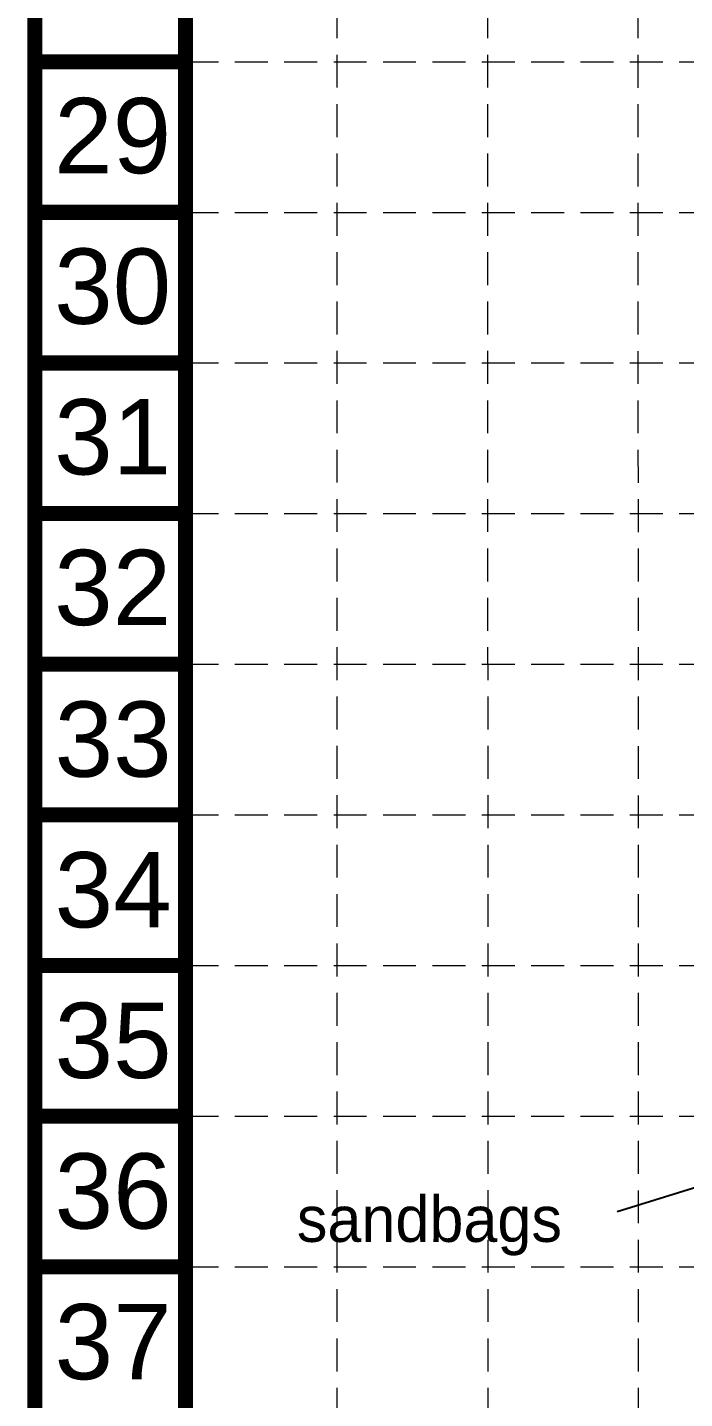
# Model space of a CAD drawing. Extents: x 2140663 to 2528301, y 336313 to 7007653.
# Drawn here: x 2527200.1 to 2527319.9, y 7006612.1 to 7006862 of the extents above; entities that cross this region are included whole.
import ezdxf
from ezdxf.enums import TextEntityAlignment as Align

# ---------------------------------------------------------------- set-up
doc = ezdxf.new("R2010")
doc.units = 0
doc.header["$MEASUREMENT"] = 0
doc.linetypes.add('HIDDEN', pattern=[0.375, 0.25, -0.125])
for name, color, linetype in [('BASE', 7, 'Continuous'), ('GRID', 254, 'HIDDEN'), ('SANDBAGS', 250, 'HIDDEN')]:
    doc.layers.add(name, color=color, linetype=linetype)
doc.styles.add('LOGO', font='', dxfattribs={"height": 0.15})
doc.styles.get("Standard").update_dxf_attribs({"font": 'ARIAL.TTF'})
doc.styles.get('LOGO').set_extended_font_data('Rockwell')

msp = doc.modelspace()

# ---------------------------------------------------------------- linework, layer by layer
at = {"layer": 'BASE', "const_width": 2.75}
for points in [[(2528299.79, 7005894.74), (2528299.79, 7007652.02), (2527201.49, 7007652.02), (2527201.49, 7005894.74)], [(2528272.33, 7005922.2), (2528272.33, 7007624.56), (2527228.95, 7007624.56), (2527228.95, 7005922.2)]]:
    msp.add_lwpolyline(points, close=True, dxfattribs=at)
for points in [[(2527228.95, 7006855.75), (2527201.49, 7006855.75)], [(2527228.95, 7006828.3), (2527201.49, 7006828.3)], [(2527228.95, 7006800.84), (2527201.49, 7006800.84)], [(2527228.95, 7006773.38), (2527201.49, 7006773.38)], [(2527228.95, 7006745.92), (2527201.49, 7006745.92)], [(2527228.95, 7006718.47), (2527201.49, 7006718.47)], [(2527228.95, 7006691.01), (2527201.49, 7006691.01)], [(2527228.95, 7006663.55), (2527201.49, 7006663.55)], [(2527228.95, 7006636.09), (2527201.49, 7006636.09)]]:
    msp.add_lwpolyline(points, dxfattribs=at)
at = {"layer": 'GRID', "color": 253, "linetype": 'HIDDEN', "lineweight": 0, "ltscale": 24}
for p, q in [((2527256.66, 7006032.03), (2527256.51, 7007623.53)), ((2527284.23, 7006032.03), (2527283.89, 7007623.52)), ((2527311.6, 7006032.02), (2527311.35, 7007623.45)), ((2527228.95, 7006855.75), (2528272.33, 7006855.75)), ((2527228.95, 7006828.3), (2528272.33, 7006828.3)), ((2527228.95, 7006800.84), (2528272.33, 7006800.84)), ((2527228.95, 7006773.38), (2528272.33, 7006773.38)), ((2527228.95, 7006745.92), (2528272.33, 7006745.92)), ((2527228.95, 7006718.47), (2528272.33, 7006718.47)), ((2527228.95, 7006691.01), (2528272.33, 7006691.01)), ((2527228.95, 7006663.55), (2528272.33, 7006663.55)), ((2527228.95, 7006636.09), (2528272.33, 7006636.09))]:
    msp.add_line(p, q, dxfattribs=at)
at = {"layer": 'SANDBAGS', "color": 7, "linetype": 'Continuous'}
msp.add_line((2527307.65, 7006646.17), (2527349.16, 7006659.07), dxfattribs=at)

# ---------------------------------------------------------------- texts
at = {"layer": 'BASE'}
for s, p in [('29', (2527215.66, 7006842.29)), ('30', (2527215.66, 7006814.84)), ('31', (2527215.66, 7006787.38)), ('32', (2527215.66, 7006759.92)), ('33', (2527215.74, 7006732.28)), ('34', (2527215.74, 7006704.82)), ('35', (2527215.74, 7006677.36)), ('36', (2527215.74, 7006649.91)), ('37', (2527215.74, 7006622.45))]:
    msp.add_text(s, height=13.729, dxfattribs=at).set_placement(p, align=Align.MIDDLE_CENTER)
at = {"layer": 'SANDBAGS', "color": 7, "linetype": 'Continuous', "lineweight": 0, "insert": (2527249.23, 7006648.96), "char_height": 8.335, "width": 11.9022, "attachment_point": 1, "style": 'LOGO'}
msp.add_mtext('sandbags', dxfattribs=at)

doc.saveas('drawing.dxf')
